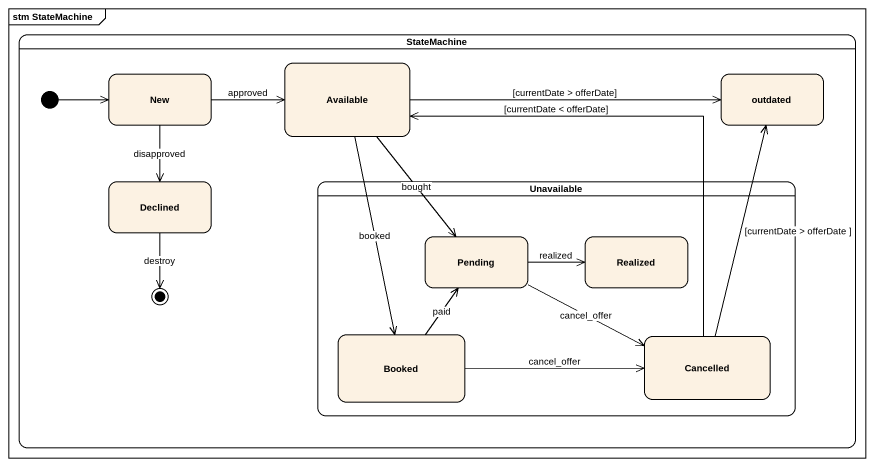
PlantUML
@startuml
mainframe stm StateMachine
hide empty description
state StateMachine {
  state New
  state Available
  state outdated
  state Declined
  state Unavailable {
    state Pending
    state Realized
    state Booked
    state Cancelled
  }
  [*] -right-> New
  Declined --> [*] : destroy
}
New -right-> Available : approved
New --> Declined : disapproved
Available -right-> outdated : [currentDate > offerDate]
Available --> Pending : bought
Available --> Booked : booked
Pending -right-> Realized : realized
Pending -right-> Cancelled : cancel_offer
Booked -up-> Pending : paid
Booked -right-> Cancelled : cancel_offer
Cancelled -up-> Available : [currentDate < offerDate]
Cancelled -up-> outdated : [currentDate > offerDate ]
@enduml
